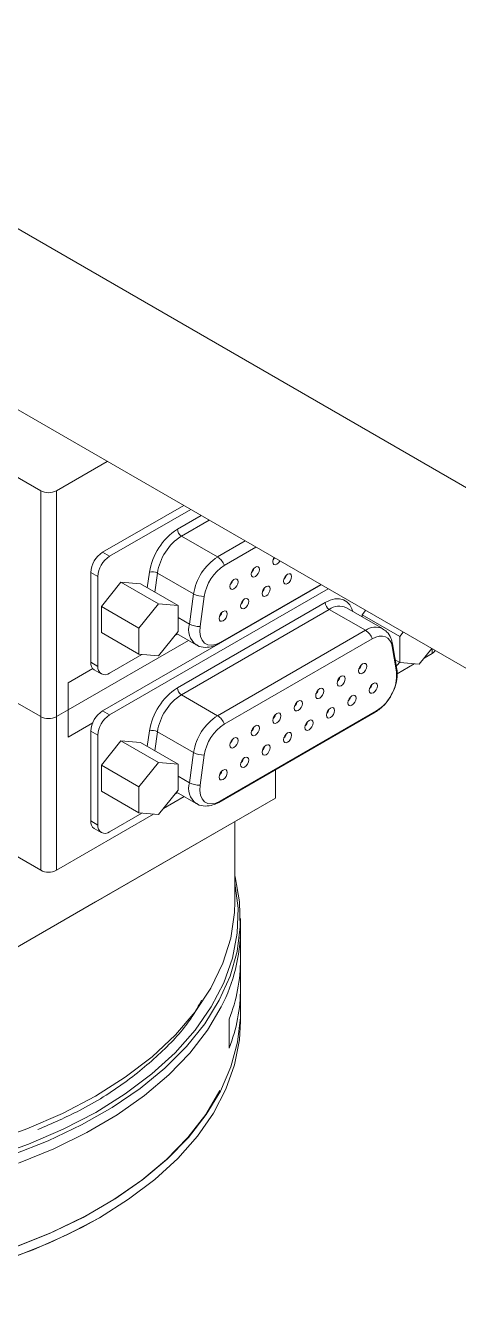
# Model space of a CAD drawing. Header units: millimetres. Extents: x 169 to 14583, y -399 to 10804.
# Drawn here: x 12555.7 to 12594.8, y 7105.9 to 7221 of the extents above; entities that cross this region are included whole.
import ezdxf

# ---------------------------------------------------------------- set-up
doc = ezdxf.new("R2010")
doc.units = ezdxf.units.MM
doc.header["$LTSCALE"] = 35

msp = doc.modelspace()

# ---------------------------------------------------------------- linework, layer by layer
at = {"color": 7, "linetype": 'Continuous', "lineweight": 18}
for p, q in [((12460.875, 7256.978), (12620.681, 7164.723)), ((12460.875, 7240.647), (12620.681, 7148.393)), ((12540.121, 7188.772), (12557.041, 7179.004)), ((12563.055, 7181.659), (12558.456, 7179.004)), ((12557.041, 7158.591), (12557.041, 7179.004)), ((12558.456, 7179.004), (12558.456, 7158.591)), ((12562.631, 7173.449), (12569.954, 7177.677)), ((12563.267, 7173.082), (12570.59, 7177.309)), ((12569.384, 7175.531), (12571.527, 7176.768)), ((12569.744, 7174.906), (12572.249, 7176.352)), ((12573.014, 7173.019), (12569.744, 7174.906)), ((12575.518, 7174.465), (12573.014, 7173.019)), ((12576.484, 7173.907), (12573.626, 7172.257)), ((12563.267, 7173.082), (12562.631, 7173.449)), ((12562.207, 7171.245), (12561.57, 7171.612)), ((12561.57, 7163.504), (12561.57, 7171.612)), ((12566.672, 7170.237), (12566.87, 7171.644)), ((12567.344, 7169.849), (12567.586, 7171.568)), ((12570.855, 7169.681), (12567.586, 7171.568)), ((12562.207, 7163.137), (12562.207, 7171.245)), ((12564.289, 7170.75), (12562.521, 7168.551)), ((12562.631, 7159.111), (12582.373, 7170.508)), ((12564.289, 7170.75), (12567.683, 7168.791)), ((12566.057, 7170.592), (12564.289, 7170.75)), ((12566.057, 7170.592), (12569.451, 7168.633)), ((12573.132, 7165.188), (12582.36, 7170.515)), ((12573.245, 7165.292), (12582.326, 7170.535)), ((12563.267, 7158.744), (12583.009, 7170.14)), ((12570.855, 7169.681), (12570.474, 7166.962)), ((12571.816, 7169.457), (12571.434, 7166.739)), ((12540.586, 7168.091), (12557.041, 7158.591)), ((12562.521, 7168.551), (12565.916, 7166.592)), ((12562.521, 7168.551), (12562.521, 7166.194)), ((12565.916, 7166.592), (12567.683, 7168.791)), ((12567.683, 7168.791), (12569.451, 7168.633)), ((12569.384, 7161.192), (12582.742, 7168.904)), ((12569.451, 7168.633), (12569.451, 7166.275)), ((12569.744, 7160.568), (12583.102, 7168.279)), ((12586.372, 7166.392), (12583.102, 7168.279)), ((12587.922, 7166.545), (12584.652, 7168.433)), ((12587.922, 7166.545), (12584.652, 7168.433)), ((12587.922, 7166.545), (12584.652, 7168.433)), ((12587.922, 7166.545), (12584.652, 7168.433)), ((12586.38, 7168.194), (12586.068, 7167.806)), ((12570.474, 7166.962), (12569.451, 7167.552)), ((12586.068, 7167.806), (12589.462, 7165.846)), ((12586.068, 7167.806), (12586.068, 7167.615)), ((12562.521, 7166.194), (12565.916, 7164.234)), ((12565.916, 7164.234), (12565.916, 7166.592)), ((12569.451, 7166.275), (12567.683, 7164.076)), ((12569.392, 7166.06), (12569.179, 7165.937)), ((12569.314, 7166.105), (12571.083, 7165.084)), ((12586.372, 7166.392), (12573.014, 7158.68)), ((12586.984, 7165.63), (12573.626, 7157.918)), ((12589.462, 7165.846), (12589.774, 7166.235)), ((12589.462, 7163.489), (12589.462, 7165.846)), ((12570.393, 7165.482), (12559.516, 7159.203)), ((12589.176, 7162.642), (12588.795, 7164.921)), ((12589.202, 7162.889), (12588.82, 7165.167)), ((12589.202, 7162.889), (12588.82, 7165.167)), ((12589.202, 7162.889), (12588.82, 7165.167)), ((12589.202, 7162.889), (12588.82, 7165.167)), ((12592.363, 7164.74), (12591.23, 7163.331)), ((12592.397, 7164.721), (12592.397, 7164.303)), ((12562.207, 7163.137), (12561.57, 7163.504)), ((12566.188, 7164.21), (12563.267, 7162.524)), ((12567.683, 7164.076), (12565.916, 7164.234)), ((12589.063, 7163.72), (12589.462, 7163.489)), ((12589.22, 7162.47), (12590.782, 7163.371)), ((12591.23, 7163.331), (12589.462, 7163.489)), ((12591.678, 7163.888), (12592.397, 7164.303)), ((12561.741, 7162.937), (12559.516, 7161.653)), ((12561.881, 7162.817), (12562.518, 7162.45)), ((12559.516, 7159.203), (12559.516, 7161.653)), ((12573.014, 7158.68), (12569.744, 7160.568)), ((12558.456, 7158.591), (12559.516, 7159.203)), ((12559.516, 7159.203), (12559.516, 7156.753)), ((12563.267, 7158.744), (12562.631, 7159.111)), ((12573.132, 7150.849), (12587.253, 7159.001)), ((12573.132, 7150.849), (12587.253, 7159.001)), ((12573.132, 7150.849), (12587.253, 7159.001)), ((12573.132, 7150.849), (12587.253, 7159.001)), ((12573.245, 7150.954), (12587.366, 7159.105)), ((12557.041, 7158.591), (12557.041, 7144.71)), ((12558.456, 7144.71), (12558.456, 7158.591)), ((12559.516, 7156.753), (12561.741, 7158.038)), ((12562.207, 7156.906), (12561.57, 7157.274)), ((12561.57, 7149.166), (12561.57, 7157.274)), ((12562.207, 7148.798), (12562.207, 7156.906)), ((12564.289, 7156.412), (12562.521, 7154.213)), ((12564.289, 7156.412), (12567.683, 7154.452)), ((12566.057, 7156.254), (12564.289, 7156.412)), ((12566.672, 7155.898), (12566.87, 7157.305)), ((12567.344, 7155.51), (12567.586, 7157.23)), ((12570.855, 7155.342), (12567.586, 7157.23)), ((12566.057, 7156.254), (12569.451, 7154.294)), ((12570.855, 7155.342), (12570.474, 7152.623)), ((12557.041, 7144.71), (12540.414, 7154.308)), ((12562.521, 7154.213), (12565.916, 7152.253)), ((12562.521, 7154.213), (12562.521, 7151.855)), ((12565.916, 7152.253), (12567.683, 7154.452)), ((12567.683, 7154.452), (12569.451, 7154.294)), ((12569.451, 7154.294), (12569.451, 7151.937)), ((12571.816, 7155.119), (12571.434, 7152.4)), ((12570.474, 7152.623), (12569.451, 7153.214)), ((12578.255, 7151.238), (12578.255, 7153.806)), ((12562.521, 7151.855), (12565.916, 7149.896)), ((12565.916, 7149.896), (12565.916, 7152.253)), ((12569.451, 7151.937), (12567.683, 7149.738)), ((12569.314, 7151.766), (12571.083, 7150.745)), ((12569.314, 7151.766), (12571.083, 7150.745)), ((12569.314, 7151.766), (12571.083, 7150.745)), ((12569.314, 7151.766), (12571.083, 7150.745)), ((12578.255, 7151.238), (12545.728, 7132.46)), ((12578.255, 7151.238), (12561.991, 7141.849)), ((12568.131, 7150.295), (12569.997, 7151.372)), ((12569.392, 7151.721), (12569.179, 7151.598)), ((12558.456, 7144.71), (12567.235, 7149.778)), ((12566.188, 7149.872), (12563.267, 7148.186)), ((12567.683, 7149.738), (12565.916, 7149.896)), ((12562.207, 7148.798), (12561.57, 7149.166)), ((12561.881, 7148.479), (12562.518, 7148.111)), ((12561.881, 7148.479), (12562.518, 7148.111)), ((12561.881, 7148.479), (12562.518, 7148.111)), ((12561.881, 7148.479), (12562.518, 7148.111)), ((12574.586, 7141.846), (12574.586, 7149.119)), ((12561.991, 7141.849), (12545.728, 7132.46)), ((12575.086, 7136.661), (12575.086, 7140.338)), ((12575.086, 7131.924), (12575.086, 7139.396)), ((12575.086, 7131.067), (12575.086, 7134.048)), ((12574.065, 7128.639), (12574.065, 7131.252)), ((12562.244, 7113.252), (12562.35, 7113.314))]:
    msp.add_line(p, q, dxfattribs=at)
at = {"color": 7, "linetype": 'Continuous', "lineweight": 18, "flags": 128}
for points in [[(12578.637, 7172.664), (12578.628, 7172.647), (12578.508, 7172.487), (12578.368, 7172.373), (12578.227, 7172.324), (12578.108, 7172.347), (12578.028, 7172.439), (12578, 7172.585)], [(12576.063, 7171.467), (12576.091, 7171.646), (12576.17, 7171.829), (12576.29, 7171.99), (12576.43, 7172.104), (12576.571, 7172.153), (12576.69, 7172.129), (12576.77, 7172.038), (12576.798, 7171.891), (12576.77, 7171.713), (12576.69, 7171.529), (12576.571, 7171.368), (12576.43, 7171.255), (12576.29, 7171.206), (12576.17, 7171.229), (12576.091, 7171.321), (12576.063, 7171.467)], [(12578.969, 7170.826), (12578.997, 7171.004), (12579.076, 7171.188), (12579.196, 7171.349), (12579.336, 7171.463), (12579.477, 7171.511), (12579.596, 7171.488), (12579.676, 7171.396), (12579.704, 7171.25), (12579.676, 7171.072), (12579.596, 7170.888), (12579.477, 7170.727), (12579.336, 7170.613), (12579.196, 7170.564), (12579.076, 7170.588), (12578.997, 7170.679), (12578.969, 7170.826)], [(12574.125, 7170.348), (12574.153, 7170.527), (12574.233, 7170.711), (12574.352, 7170.872), (12574.493, 7170.985), (12574.634, 7171.034), (12574.753, 7171.011), (12574.833, 7170.919), (12574.861, 7170.773), (12574.833, 7170.594), (12574.753, 7170.411), (12574.634, 7170.25), (12574.493, 7170.136), (12574.352, 7170.087), (12574.233, 7170.11), (12574.153, 7170.202), (12574.125, 7170.348)], [(12577.031, 7169.707), (12577.059, 7169.886), (12577.139, 7170.07), (12577.258, 7170.23), (12577.399, 7170.344), (12577.54, 7170.393), (12577.659, 7170.37), (12577.739, 7170.278), (12577.767, 7170.132), (12577.739, 7169.953), (12577.659, 7169.769), (12577.54, 7169.608), (12577.399, 7169.495), (12577.258, 7169.446), (12577.139, 7169.469), (12577.059, 7169.561), (12577.031, 7169.707)], [(12575.094, 7168.589), (12575.122, 7168.767), (12575.202, 7168.951), (12575.321, 7169.112), (12575.462, 7169.226), (12575.602, 7169.274), (12575.722, 7169.251), (12575.801, 7169.16), (12575.829, 7169.013), (12575.801, 7168.835), (12575.722, 7168.651), (12575.602, 7168.49), (12575.462, 7168.376), (12575.321, 7168.327), (12575.202, 7168.351), (12575.122, 7168.442), (12575.094, 7168.589)], [(12582.742, 7168.904), (12583.185, 7169.115), (12583.615, 7169.23), (12584.018, 7169.246), (12584.382, 7169.161), (12584.697, 7168.98), (12584.952, 7168.706), (12585.14, 7168.349), (12585.216, 7168.107)], [(12582.742, 7168.904), (12583.185, 7169.115), (12583.615, 7169.23), (12584.018, 7169.246), (12584.382, 7169.161), (12584.697, 7168.98), (12584.952, 7168.706), (12585.14, 7168.349), (12585.216, 7168.107)], [(12582.742, 7168.904), (12583.185, 7169.115), (12583.615, 7169.23), (12584.018, 7169.246), (12584.382, 7169.161), (12584.697, 7168.98), (12584.952, 7168.706), (12585.14, 7168.349), (12585.216, 7168.107)], [(12582.742, 7168.904), (12583.185, 7169.115), (12583.615, 7169.23), (12584.018, 7169.246), (12584.382, 7169.161), (12584.697, 7168.98), (12584.952, 7168.706), (12585.14, 7168.349), (12585.216, 7168.107)], [(12573.156, 7167.47), (12573.184, 7167.649), (12573.264, 7167.833), (12573.383, 7167.994), (12573.524, 7168.107), (12573.665, 7168.156), (12573.784, 7168.133), (12573.864, 7168.041), (12573.892, 7167.895), (12573.864, 7167.716), (12573.784, 7167.532), (12573.665, 7167.371), (12573.524, 7167.258), (12573.383, 7167.209), (12573.264, 7167.232), (12573.184, 7167.324), (12573.156, 7167.47)], [(12571.434, 7166.739), (12571.408, 7166.262), (12571.469, 7165.84), (12571.614, 7165.493), (12571.836, 7165.237), (12572.126, 7165.085), (12572.468, 7165.042), (12572.847, 7165.113), (12573.245, 7165.292)], [(12588.795, 7164.921), (12588.712, 7165.23), (12588.576, 7165.487), (12588.393, 7165.684), (12588.166, 7165.815), (12587.903, 7165.876), (12587.613, 7165.865), (12587.303, 7165.782), (12586.984, 7165.63)], [(12588.795, 7164.921), (12588.712, 7165.23), (12588.576, 7165.487), (12588.393, 7165.684), (12588.166, 7165.815), (12587.903, 7165.876), (12587.613, 7165.865), (12587.303, 7165.782), (12586.984, 7165.63)], [(12588.795, 7164.921), (12588.712, 7165.23), (12588.576, 7165.487), (12588.393, 7165.684), (12588.166, 7165.815), (12587.903, 7165.876), (12587.613, 7165.865), (12587.303, 7165.782), (12586.984, 7165.63)], [(12588.795, 7164.921), (12588.712, 7165.23), (12588.576, 7165.487), (12588.393, 7165.684), (12588.166, 7165.815), (12587.903, 7165.876), (12587.613, 7165.865), (12587.303, 7165.782), (12586.984, 7165.63)], [(12585.75, 7162.721), (12585.778, 7162.899), (12585.858, 7163.083), (12585.977, 7163.244), (12586.118, 7163.358), (12586.258, 7163.407), (12586.378, 7163.383), (12586.457, 7163.292), (12586.485, 7163.145), (12586.457, 7162.967), (12586.378, 7162.783), (12586.258, 7162.622), (12586.118, 7162.508), (12585.977, 7162.46), (12585.858, 7162.483), (12585.778, 7162.575), (12585.75, 7162.721)], [(12585.75, 7162.721), (12585.778, 7162.899), (12585.858, 7163.083), (12585.977, 7163.244), (12586.118, 7163.358), (12586.258, 7163.407), (12586.378, 7163.383), (12586.457, 7163.292), (12586.485, 7163.145), (12586.457, 7162.967), (12586.378, 7162.783), (12586.258, 7162.622), (12586.118, 7162.508), (12585.977, 7162.46), (12585.858, 7162.483), (12585.778, 7162.575), (12585.75, 7162.721)], [(12585.75, 7162.721), (12585.778, 7162.899), (12585.858, 7163.083), (12585.977, 7163.244), (12586.118, 7163.358), (12586.258, 7163.407), (12586.378, 7163.383), (12586.457, 7163.292), (12586.485, 7163.145), (12586.457, 7162.967), (12586.378, 7162.783), (12586.258, 7162.622), (12586.118, 7162.508), (12585.977, 7162.46), (12585.858, 7162.483), (12585.778, 7162.575), (12585.75, 7162.721)], [(12585.75, 7162.721), (12585.778, 7162.899), (12585.858, 7163.083), (12585.977, 7163.244), (12586.118, 7163.358), (12586.258, 7163.407), (12586.378, 7163.383), (12586.457, 7163.292), (12586.485, 7163.145), (12586.457, 7162.967), (12586.378, 7162.783), (12586.258, 7162.622), (12586.118, 7162.508), (12585.977, 7162.46), (12585.858, 7162.483), (12585.778, 7162.575), (12585.75, 7162.721)], [(12589.443, 7163.5), (12589.264, 7163.286), (12589.154, 7163.178)], [(12589.443, 7163.5), (12589.264, 7163.286), (12589.154, 7163.178)], [(12589.443, 7163.5), (12589.264, 7163.286), (12589.154, 7163.178)], [(12589.443, 7163.5), (12589.264, 7163.286), (12589.154, 7163.178)], [(12583.812, 7161.602), (12583.84, 7161.781), (12583.92, 7161.965), (12584.039, 7162.126), (12584.18, 7162.239), (12584.321, 7162.288), (12584.44, 7162.265), (12584.52, 7162.173), (12584.548, 7162.027), (12584.52, 7161.848), (12584.44, 7161.664), (12584.321, 7161.504), (12584.18, 7161.39), (12584.039, 7161.341), (12583.92, 7161.364), (12583.84, 7161.456), (12583.812, 7161.602)], [(12583.812, 7161.602), (12583.84, 7161.781), (12583.92, 7161.965), (12584.039, 7162.126), (12584.18, 7162.239), (12584.321, 7162.288), (12584.44, 7162.265), (12584.52, 7162.173), (12584.548, 7162.027), (12584.52, 7161.848), (12584.44, 7161.664), (12584.321, 7161.504), (12584.18, 7161.39), (12584.039, 7161.341), (12583.92, 7161.364), (12583.84, 7161.456), (12583.812, 7161.602)], [(12583.812, 7161.602), (12583.84, 7161.781), (12583.92, 7161.965), (12584.039, 7162.126), (12584.18, 7162.239), (12584.321, 7162.288), (12584.44, 7162.265), (12584.52, 7162.173), (12584.548, 7162.027), (12584.52, 7161.848), (12584.44, 7161.664), (12584.321, 7161.504), (12584.18, 7161.39), (12584.039, 7161.341), (12583.92, 7161.364), (12583.84, 7161.456), (12583.812, 7161.602)], [(12583.812, 7161.602), (12583.84, 7161.781), (12583.92, 7161.965), (12584.039, 7162.126), (12584.18, 7162.239), (12584.321, 7162.288), (12584.44, 7162.265), (12584.52, 7162.173), (12584.548, 7162.027), (12584.52, 7161.848), (12584.44, 7161.664), (12584.321, 7161.504), (12584.18, 7161.39), (12584.039, 7161.341), (12583.92, 7161.364), (12583.84, 7161.456), (12583.812, 7161.602)], [(12581.875, 7160.484), (12581.903, 7160.663), (12581.983, 7160.846), (12582.102, 7161.007), (12582.243, 7161.121), (12582.383, 7161.17), (12582.503, 7161.146), (12582.582, 7161.055), (12582.61, 7160.908), (12582.582, 7160.73), (12582.503, 7160.546), (12582.383, 7160.385), (12582.243, 7160.272), (12582.102, 7160.223), (12581.983, 7160.246), (12581.903, 7160.338), (12581.875, 7160.484)], [(12581.875, 7160.484), (12581.903, 7160.663), (12581.983, 7160.846), (12582.102, 7161.007), (12582.243, 7161.121), (12582.383, 7161.17), (12582.503, 7161.146), (12582.582, 7161.055), (12582.61, 7160.908), (12582.582, 7160.73), (12582.503, 7160.546), (12582.383, 7160.385), (12582.243, 7160.272), (12582.102, 7160.223), (12581.983, 7160.246), (12581.903, 7160.338), (12581.875, 7160.484)], [(12581.875, 7160.484), (12581.903, 7160.663), (12581.983, 7160.846), (12582.102, 7161.007), (12582.243, 7161.121), (12582.383, 7161.17), (12582.503, 7161.146), (12582.582, 7161.055), (12582.61, 7160.908), (12582.582, 7160.73), (12582.503, 7160.546), (12582.383, 7160.385), (12582.243, 7160.272), (12582.102, 7160.223), (12581.983, 7160.246), (12581.903, 7160.338), (12581.875, 7160.484)], [(12581.875, 7160.484), (12581.903, 7160.663), (12581.983, 7160.846), (12582.102, 7161.007), (12582.243, 7161.121), (12582.383, 7161.17), (12582.503, 7161.146), (12582.582, 7161.055), (12582.61, 7160.908), (12582.582, 7160.73), (12582.503, 7160.546), (12582.383, 7160.385), (12582.243, 7160.272), (12582.102, 7160.223), (12581.983, 7160.246), (12581.903, 7160.338), (12581.875, 7160.484)], [(12586.719, 7160.961), (12586.747, 7161.14), (12586.826, 7161.324), (12586.946, 7161.484), (12587.086, 7161.598), (12587.227, 7161.647), (12587.346, 7161.624), (12587.426, 7161.532), (12587.454, 7161.386), (12587.426, 7161.207), (12587.346, 7161.023), (12587.227, 7160.862), (12587.086, 7160.749), (12586.946, 7160.7), (12586.826, 7160.723), (12586.747, 7160.815), (12586.719, 7160.961)], [(12586.719, 7160.961), (12586.747, 7161.14), (12586.826, 7161.324), (12586.946, 7161.484), (12587.086, 7161.598), (12587.227, 7161.647), (12587.346, 7161.624), (12587.426, 7161.532), (12587.454, 7161.386), (12587.426, 7161.207), (12587.346, 7161.023), (12587.227, 7160.862), (12587.086, 7160.749), (12586.946, 7160.7), (12586.826, 7160.723), (12586.747, 7160.815), (12586.719, 7160.961)], [(12586.719, 7160.961), (12586.747, 7161.14), (12586.826, 7161.324), (12586.946, 7161.484), (12587.086, 7161.598), (12587.227, 7161.647), (12587.346, 7161.624), (12587.426, 7161.532), (12587.454, 7161.386), (12587.426, 7161.207), (12587.346, 7161.023), (12587.227, 7160.862), (12587.086, 7160.749), (12586.946, 7160.7), (12586.826, 7160.723), (12586.747, 7160.815), (12586.719, 7160.961)], [(12586.719, 7160.961), (12586.747, 7161.14), (12586.826, 7161.324), (12586.946, 7161.484), (12587.086, 7161.598), (12587.227, 7161.647), (12587.346, 7161.624), (12587.426, 7161.532), (12587.454, 7161.386), (12587.426, 7161.207), (12587.346, 7161.023), (12587.227, 7160.862), (12587.086, 7160.749), (12586.946, 7160.7), (12586.826, 7160.723), (12586.747, 7160.815), (12586.719, 7160.961)], [(12579.938, 7159.365), (12579.966, 7159.544), (12580.045, 7159.728), (12580.165, 7159.889), (12580.305, 7160.002), (12580.446, 7160.051), (12580.565, 7160.028), (12580.645, 7159.936), (12580.673, 7159.79), (12580.645, 7159.611), (12580.565, 7159.428), (12580.446, 7159.267), (12580.305, 7159.153), (12580.165, 7159.104), (12580.045, 7159.127), (12579.966, 7159.219), (12579.938, 7159.365)], [(12579.938, 7159.365), (12579.966, 7159.544), (12580.045, 7159.728), (12580.165, 7159.889), (12580.305, 7160.002), (12580.446, 7160.051), (12580.565, 7160.028), (12580.645, 7159.936), (12580.673, 7159.79), (12580.645, 7159.611), (12580.565, 7159.428), (12580.446, 7159.267), (12580.305, 7159.153), (12580.165, 7159.104), (12580.045, 7159.127), (12579.966, 7159.219), (12579.938, 7159.365)], [(12579.938, 7159.365), (12579.966, 7159.544), (12580.045, 7159.728), (12580.165, 7159.889), (12580.305, 7160.002), (12580.446, 7160.051), (12580.565, 7160.028), (12580.645, 7159.936), (12580.673, 7159.79), (12580.645, 7159.611), (12580.565, 7159.428), (12580.446, 7159.267), (12580.305, 7159.153), (12580.165, 7159.104), (12580.045, 7159.127), (12579.966, 7159.219), (12579.938, 7159.365)], [(12579.938, 7159.365), (12579.966, 7159.544), (12580.045, 7159.728), (12580.165, 7159.889), (12580.305, 7160.002), (12580.446, 7160.051), (12580.565, 7160.028), (12580.645, 7159.936), (12580.673, 7159.79), (12580.645, 7159.611), (12580.565, 7159.428), (12580.446, 7159.267), (12580.305, 7159.153), (12580.165, 7159.104), (12580.045, 7159.127), (12579.966, 7159.219), (12579.938, 7159.365)], [(12584.781, 7159.843), (12584.809, 7160.021), (12584.889, 7160.205), (12585.008, 7160.366), (12585.149, 7160.479), (12585.29, 7160.528), (12585.409, 7160.505), (12585.489, 7160.413), (12585.517, 7160.267), (12585.489, 7160.089), (12585.409, 7159.905), (12585.29, 7159.744), (12585.149, 7159.63), (12585.008, 7159.581), (12584.889, 7159.605), (12584.809, 7159.696), (12584.781, 7159.843)], [(12584.781, 7159.843), (12584.809, 7160.021), (12584.889, 7160.205), (12585.008, 7160.366), (12585.149, 7160.479), (12585.29, 7160.528), (12585.409, 7160.505), (12585.489, 7160.413), (12585.517, 7160.267), (12585.489, 7160.089), (12585.409, 7159.905), (12585.29, 7159.744), (12585.149, 7159.63), (12585.008, 7159.581), (12584.889, 7159.605), (12584.809, 7159.696), (12584.781, 7159.843)], [(12584.781, 7159.843), (12584.809, 7160.021), (12584.889, 7160.205), (12585.008, 7160.366), (12585.149, 7160.479), (12585.29, 7160.528), (12585.409, 7160.505), (12585.489, 7160.413), (12585.517, 7160.267), (12585.489, 7160.089), (12585.409, 7159.905), (12585.29, 7159.744), (12585.149, 7159.63), (12585.008, 7159.581), (12584.889, 7159.605), (12584.809, 7159.696), (12584.781, 7159.843)], [(12584.781, 7159.843), (12584.809, 7160.021), (12584.889, 7160.205), (12585.008, 7160.366), (12585.149, 7160.479), (12585.29, 7160.528), (12585.409, 7160.505), (12585.489, 7160.413), (12585.517, 7160.267), (12585.489, 7160.089), (12585.409, 7159.905), (12585.29, 7159.744), (12585.149, 7159.63), (12585.008, 7159.581), (12584.889, 7159.605), (12584.809, 7159.696), (12584.781, 7159.843)], [(12578, 7158.247), (12578.028, 7158.426), (12578.108, 7158.609), (12578.227, 7158.77), (12578.368, 7158.884), (12578.508, 7158.933), (12578.628, 7158.91), (12578.707, 7158.818), (12578.735, 7158.671), (12578.707, 7158.493), (12578.628, 7158.309), (12578.508, 7158.148), (12578.368, 7158.035), (12578.227, 7157.986), (12578.108, 7158.009), (12578.028, 7158.101), (12578, 7158.247)], [(12578, 7158.247), (12578.028, 7158.426), (12578.108, 7158.609), (12578.227, 7158.77), (12578.368, 7158.884), (12578.508, 7158.933), (12578.628, 7158.91), (12578.707, 7158.818), (12578.735, 7158.671), (12578.707, 7158.493), (12578.628, 7158.309), (12578.508, 7158.148), (12578.368, 7158.035), (12578.227, 7157.986), (12578.108, 7158.009), (12578.028, 7158.101), (12578, 7158.247)], [(12578, 7158.247), (12578.028, 7158.426), (12578.108, 7158.609), (12578.227, 7158.77), (12578.368, 7158.884), (12578.508, 7158.933), (12578.628, 7158.91), (12578.707, 7158.818), (12578.735, 7158.671), (12578.707, 7158.493), (12578.628, 7158.309), (12578.508, 7158.148), (12578.368, 7158.035), (12578.227, 7157.986), (12578.108, 7158.009), (12578.028, 7158.101), (12578, 7158.247)], [(12578, 7158.247), (12578.028, 7158.426), (12578.108, 7158.609), (12578.227, 7158.77), (12578.368, 7158.884), (12578.508, 7158.933), (12578.628, 7158.91), (12578.707, 7158.818), (12578.735, 7158.671), (12578.707, 7158.493), (12578.628, 7158.309), (12578.508, 7158.148), (12578.368, 7158.035), (12578.227, 7157.986), (12578.108, 7158.009), (12578.028, 7158.101), (12578, 7158.247)], [(12582.844, 7158.724), (12582.872, 7158.903), (12582.951, 7159.087), (12583.071, 7159.247), (12583.211, 7159.361), (12583.352, 7159.41), (12583.471, 7159.387), (12583.551, 7159.295), (12583.579, 7159.149), (12583.551, 7158.97), (12583.471, 7158.786), (12583.352, 7158.625), (12583.211, 7158.512), (12583.071, 7158.463), (12582.951, 7158.486), (12582.872, 7158.578), (12582.844, 7158.724)], [(12582.844, 7158.724), (12582.872, 7158.903), (12582.951, 7159.087), (12583.071, 7159.247), (12583.211, 7159.361), (12583.352, 7159.41), (12583.471, 7159.387), (12583.551, 7159.295), (12583.579, 7159.149), (12583.551, 7158.97), (12583.471, 7158.786), (12583.352, 7158.625), (12583.211, 7158.512), (12583.071, 7158.463), (12582.951, 7158.486), (12582.872, 7158.578), (12582.844, 7158.724)], [(12582.844, 7158.724), (12582.872, 7158.903), (12582.951, 7159.087), (12583.071, 7159.247), (12583.211, 7159.361), (12583.352, 7159.41), (12583.471, 7159.387), (12583.551, 7159.295), (12583.579, 7159.149), (12583.551, 7158.97), (12583.471, 7158.786), (12583.352, 7158.625), (12583.211, 7158.512), (12583.071, 7158.463), (12582.951, 7158.486), (12582.872, 7158.578), (12582.844, 7158.724)], [(12582.844, 7158.724), (12582.872, 7158.903), (12582.951, 7159.087), (12583.071, 7159.247), (12583.211, 7159.361), (12583.352, 7159.41), (12583.471, 7159.387), (12583.551, 7159.295), (12583.579, 7159.149), (12583.551, 7158.97), (12583.471, 7158.786), (12583.352, 7158.625), (12583.211, 7158.512), (12583.071, 7158.463), (12582.951, 7158.486), (12582.872, 7158.578), (12582.844, 7158.724)], [(12587.366, 7159.105), (12587.314, 7159.046), (12587.253, 7159.001)], [(12587.366, 7159.105), (12587.314, 7159.046), (12587.253, 7159.001)], [(12587.366, 7159.105), (12587.314, 7159.046), (12587.253, 7159.001)], [(12587.366, 7159.105), (12587.314, 7159.046), (12587.253, 7159.001)], [(12576.063, 7157.128), (12576.091, 7157.307), (12576.17, 7157.491), (12576.29, 7157.652), (12576.43, 7157.765), (12576.571, 7157.814), (12576.69, 7157.791), (12576.77, 7157.699), (12576.798, 7157.553), (12576.77, 7157.374), (12576.69, 7157.191), (12576.571, 7157.03), (12576.43, 7156.916), (12576.29, 7156.867), (12576.17, 7156.89), (12576.091, 7156.982), (12576.063, 7157.128)], [(12576.063, 7157.128), (12576.091, 7157.307), (12576.17, 7157.491), (12576.29, 7157.652), (12576.43, 7157.765), (12576.571, 7157.814), (12576.69, 7157.791), (12576.77, 7157.699), (12576.798, 7157.553), (12576.77, 7157.374), (12576.69, 7157.191), (12576.571, 7157.03), (12576.43, 7156.916), (12576.29, 7156.867), (12576.17, 7156.89), (12576.091, 7156.982), (12576.063, 7157.128)], [(12576.063, 7157.128), (12576.091, 7157.307), (12576.17, 7157.491), (12576.29, 7157.652), (12576.43, 7157.765), (12576.571, 7157.814), (12576.69, 7157.791), (12576.77, 7157.699), (12576.798, 7157.553), (12576.77, 7157.374), (12576.69, 7157.191), (12576.571, 7157.03), (12576.43, 7156.916), (12576.29, 7156.867), (12576.17, 7156.89), (12576.091, 7156.982), (12576.063, 7157.128)], [(12576.063, 7157.128), (12576.091, 7157.307), (12576.17, 7157.491), (12576.29, 7157.652), (12576.43, 7157.765), (12576.571, 7157.814), (12576.69, 7157.791), (12576.77, 7157.699), (12576.798, 7157.553), (12576.77, 7157.374), (12576.69, 7157.191), (12576.571, 7157.03), (12576.43, 7156.916), (12576.29, 7156.867), (12576.17, 7156.89), (12576.091, 7156.982), (12576.063, 7157.128)], [(12580.906, 7157.606), (12580.934, 7157.784), (12581.014, 7157.968), (12581.133, 7158.129), (12581.274, 7158.243), (12581.415, 7158.291), (12581.534, 7158.268), (12581.614, 7158.177), (12581.642, 7158.03), (12581.614, 7157.852), (12581.534, 7157.668), (12581.415, 7157.507), (12581.274, 7157.393), (12581.133, 7157.344), (12581.014, 7157.368), (12580.934, 7157.459), (12580.906, 7157.606)], [(12580.906, 7157.606), (12580.934, 7157.784), (12581.014, 7157.968), (12581.133, 7158.129), (12581.274, 7158.243), (12581.415, 7158.291), (12581.534, 7158.268), (12581.614, 7158.177), (12581.642, 7158.03), (12581.614, 7157.852), (12581.534, 7157.668), (12581.415, 7157.507), (12581.274, 7157.393), (12581.133, 7157.344), (12581.014, 7157.368), (12580.934, 7157.459), (12580.906, 7157.606)], [(12580.906, 7157.606), (12580.934, 7157.784), (12581.014, 7157.968), (12581.133, 7158.129), (12581.274, 7158.243), (12581.415, 7158.291), (12581.534, 7158.268), (12581.614, 7158.177), (12581.642, 7158.03), (12581.614, 7157.852), (12581.534, 7157.668), (12581.415, 7157.507), (12581.274, 7157.393), (12581.133, 7157.344), (12581.014, 7157.368), (12580.934, 7157.459), (12580.906, 7157.606)], [(12580.906, 7157.606), (12580.934, 7157.784), (12581.014, 7157.968), (12581.133, 7158.129), (12581.274, 7158.243), (12581.415, 7158.291), (12581.534, 7158.268), (12581.614, 7158.177), (12581.642, 7158.03), (12581.614, 7157.852), (12581.534, 7157.668), (12581.415, 7157.507), (12581.274, 7157.393), (12581.133, 7157.344), (12581.014, 7157.368), (12580.934, 7157.459), (12580.906, 7157.606)], [(12574.125, 7156.01), (12574.153, 7156.189), (12574.233, 7156.372), (12574.352, 7156.533), (12574.493, 7156.647), (12574.634, 7156.696), (12574.753, 7156.673), (12574.833, 7156.581), (12574.861, 7156.434), (12574.833, 7156.256), (12574.753, 7156.072), (12574.634, 7155.911), (12574.493, 7155.798), (12574.352, 7155.749), (12574.233, 7155.772), (12574.153, 7155.864), (12574.125, 7156.01)], [(12574.125, 7156.01), (12574.153, 7156.189), (12574.233, 7156.372), (12574.352, 7156.533), (12574.493, 7156.647), (12574.634, 7156.696), (12574.753, 7156.673), (12574.833, 7156.581), (12574.861, 7156.434), (12574.833, 7156.256), (12574.753, 7156.072), (12574.634, 7155.911), (12574.493, 7155.798), (12574.352, 7155.749), (12574.233, 7155.772), (12574.153, 7155.864), (12574.125, 7156.01)], [(12574.125, 7156.01), (12574.153, 7156.189), (12574.233, 7156.372), (12574.352, 7156.533), (12574.493, 7156.647), (12574.634, 7156.696), (12574.753, 7156.673), (12574.833, 7156.581), (12574.861, 7156.434), (12574.833, 7156.256), (12574.753, 7156.072), (12574.634, 7155.911), (12574.493, 7155.798), (12574.352, 7155.749), (12574.233, 7155.772), (12574.153, 7155.864), (12574.125, 7156.01)], [(12574.125, 7156.01), (12574.153, 7156.189), (12574.233, 7156.372), (12574.352, 7156.533), (12574.493, 7156.647), (12574.634, 7156.696), (12574.753, 7156.673), (12574.833, 7156.581), (12574.861, 7156.434), (12574.833, 7156.256), (12574.753, 7156.072), (12574.634, 7155.911), (12574.493, 7155.798), (12574.352, 7155.749), (12574.233, 7155.772), (12574.153, 7155.864), (12574.125, 7156.01)], [(12578.969, 7156.487), (12578.997, 7156.666), (12579.076, 7156.85), (12579.196, 7157.01), (12579.336, 7157.124), (12579.477, 7157.173), (12579.596, 7157.15), (12579.676, 7157.058), (12579.704, 7156.912), (12579.676, 7156.733), (12579.596, 7156.549), (12579.477, 7156.388), (12579.336, 7156.275), (12579.196, 7156.226), (12579.076, 7156.249), (12578.997, 7156.341), (12578.969, 7156.487)], [(12578.969, 7156.487), (12578.997, 7156.666), (12579.076, 7156.85), (12579.196, 7157.01), (12579.336, 7157.124), (12579.477, 7157.173), (12579.596, 7157.15), (12579.676, 7157.058), (12579.704, 7156.912), (12579.676, 7156.733), (12579.596, 7156.549), (12579.477, 7156.388), (12579.336, 7156.275), (12579.196, 7156.226), (12579.076, 7156.249), (12578.997, 7156.341), (12578.969, 7156.487)], [(12578.969, 7156.487), (12578.997, 7156.666), (12579.076, 7156.85), (12579.196, 7157.01), (12579.336, 7157.124), (12579.477, 7157.173), (12579.596, 7157.15), (12579.676, 7157.058), (12579.704, 7156.912), (12579.676, 7156.733), (12579.596, 7156.549), (12579.477, 7156.388), (12579.336, 7156.275), (12579.196, 7156.226), (12579.076, 7156.249), (12578.997, 7156.341), (12578.969, 7156.487)], [(12578.969, 7156.487), (12578.997, 7156.666), (12579.076, 7156.85), (12579.196, 7157.01), (12579.336, 7157.124), (12579.477, 7157.173), (12579.596, 7157.15), (12579.676, 7157.058), (12579.704, 7156.912), (12579.676, 7156.733), (12579.596, 7156.549), (12579.477, 7156.388), (12579.336, 7156.275), (12579.196, 7156.226), (12579.076, 7156.249), (12578.997, 7156.341), (12578.969, 7156.487)], [(12577.031, 7155.369), (12577.059, 7155.547), (12577.139, 7155.731), (12577.258, 7155.892), (12577.399, 7156.006), (12577.54, 7156.054), (12577.659, 7156.031), (12577.739, 7155.94), (12577.767, 7155.793), (12577.739, 7155.615), (12577.659, 7155.431), (12577.54, 7155.27), (12577.399, 7155.156), (12577.258, 7155.107), (12577.139, 7155.131), (12577.059, 7155.222), (12577.031, 7155.369)], [(12577.031, 7155.369), (12577.059, 7155.547), (12577.139, 7155.731), (12577.258, 7155.892), (12577.399, 7156.006), (12577.54, 7156.054), (12577.659, 7156.031), (12577.739, 7155.94), (12577.767, 7155.793), (12577.739, 7155.615), (12577.659, 7155.431), (12577.54, 7155.27), (12577.399, 7155.156), (12577.258, 7155.107), (12577.139, 7155.131), (12577.059, 7155.222), (12577.031, 7155.369)], [(12577.031, 7155.369), (12577.059, 7155.547), (12577.139, 7155.731), (12577.258, 7155.892), (12577.399, 7156.006), (12577.54, 7156.054), (12577.659, 7156.031), (12577.739, 7155.94), (12577.767, 7155.793), (12577.739, 7155.615), (12577.659, 7155.431), (12577.54, 7155.27), (12577.399, 7155.156), (12577.258, 7155.107), (12577.139, 7155.131), (12577.059, 7155.222), (12577.031, 7155.369)], [(12577.031, 7155.369), (12577.059, 7155.547), (12577.139, 7155.731), (12577.258, 7155.892), (12577.399, 7156.006), (12577.54, 7156.054), (12577.659, 7156.031), (12577.739, 7155.94), (12577.767, 7155.793), (12577.739, 7155.615), (12577.659, 7155.431), (12577.54, 7155.27), (12577.399, 7155.156), (12577.258, 7155.107), (12577.139, 7155.131), (12577.059, 7155.222), (12577.031, 7155.369)], [(12575.094, 7154.25), (12575.122, 7154.429), (12575.202, 7154.613), (12575.321, 7154.774), (12575.462, 7154.887), (12575.602, 7154.936), (12575.722, 7154.913), (12575.801, 7154.821), (12575.829, 7154.675), (12575.801, 7154.496), (12575.722, 7154.312), (12575.602, 7154.151), (12575.462, 7154.038), (12575.321, 7153.989), (12575.202, 7154.012), (12575.122, 7154.104), (12575.094, 7154.25)], [(12575.094, 7154.25), (12575.122, 7154.429), (12575.202, 7154.613), (12575.321, 7154.774), (12575.462, 7154.887), (12575.602, 7154.936), (12575.722, 7154.913), (12575.801, 7154.821), (12575.829, 7154.675), (12575.801, 7154.496), (12575.722, 7154.312), (12575.602, 7154.151), (12575.462, 7154.038), (12575.321, 7153.989), (12575.202, 7154.012), (12575.122, 7154.104), (12575.094, 7154.25)], [(12575.094, 7154.25), (12575.122, 7154.429), (12575.202, 7154.613), (12575.321, 7154.774), (12575.462, 7154.887), (12575.602, 7154.936), (12575.722, 7154.913), (12575.801, 7154.821), (12575.829, 7154.675), (12575.801, 7154.496), (12575.722, 7154.312), (12575.602, 7154.151), (12575.462, 7154.038), (12575.321, 7153.989), (12575.202, 7154.012), (12575.122, 7154.104), (12575.094, 7154.25)], [(12575.094, 7154.25), (12575.122, 7154.429), (12575.202, 7154.613), (12575.321, 7154.774), (12575.462, 7154.887), (12575.602, 7154.936), (12575.722, 7154.913), (12575.801, 7154.821), (12575.829, 7154.675), (12575.801, 7154.496), (12575.722, 7154.312), (12575.602, 7154.151), (12575.462, 7154.038), (12575.321, 7153.989), (12575.202, 7154.012), (12575.122, 7154.104), (12575.094, 7154.25)], [(12573.156, 7153.132), (12573.184, 7153.31), (12573.264, 7153.494), (12573.383, 7153.655), (12573.524, 7153.769), (12573.665, 7153.818), (12573.784, 7153.794), (12573.864, 7153.703), (12573.892, 7153.556), (12573.864, 7153.378), (12573.784, 7153.194), (12573.665, 7153.033), (12573.524, 7152.919), (12573.383, 7152.87), (12573.264, 7152.894), (12573.184, 7152.985), (12573.156, 7153.132)], [(12573.156, 7153.132), (12573.184, 7153.31), (12573.264, 7153.494), (12573.383, 7153.655), (12573.524, 7153.769), (12573.665, 7153.818), (12573.784, 7153.794), (12573.864, 7153.703), (12573.892, 7153.556), (12573.864, 7153.378), (12573.784, 7153.194), (12573.665, 7153.033), (12573.524, 7152.919), (12573.383, 7152.87), (12573.264, 7152.894), (12573.184, 7152.985), (12573.156, 7153.132)], [(12573.156, 7153.132), (12573.184, 7153.31), (12573.264, 7153.494), (12573.383, 7153.655), (12573.524, 7153.769), (12573.665, 7153.818), (12573.784, 7153.794), (12573.864, 7153.703), (12573.892, 7153.556), (12573.864, 7153.378), (12573.784, 7153.194), (12573.665, 7153.033), (12573.524, 7152.919), (12573.383, 7152.87), (12573.264, 7152.894), (12573.184, 7152.985), (12573.156, 7153.132)], [(12573.156, 7153.132), (12573.184, 7153.31), (12573.264, 7153.494), (12573.383, 7153.655), (12573.524, 7153.769), (12573.665, 7153.818), (12573.784, 7153.794), (12573.864, 7153.703), (12573.892, 7153.556), (12573.864, 7153.378), (12573.784, 7153.194), (12573.665, 7153.033), (12573.524, 7152.919), (12573.383, 7152.87), (12573.264, 7152.894), (12573.184, 7152.985), (12573.156, 7153.132)], [(12571.434, 7152.4), (12571.408, 7151.924), (12571.469, 7151.502), (12571.614, 7151.155), (12571.836, 7150.899), (12572.126, 7150.746), (12572.468, 7150.704), (12572.847, 7150.774), (12573.245, 7150.954)], [(12571.434, 7152.4), (12571.408, 7151.924), (12571.469, 7151.502), (12571.614, 7151.155), (12571.836, 7150.899), (12572.126, 7150.746), (12572.468, 7150.704), (12572.847, 7150.774), (12573.245, 7150.954)], [(12571.434, 7152.4), (12571.408, 7151.924), (12571.469, 7151.502), (12571.614, 7151.155), (12571.836, 7150.899), (12572.126, 7150.746), (12572.468, 7150.704), (12572.847, 7150.774), (12573.245, 7150.954)], [(12571.434, 7152.4), (12571.408, 7151.924), (12571.469, 7151.502), (12571.614, 7151.155), (12571.836, 7150.899), (12572.126, 7150.746), (12572.468, 7150.704), (12572.847, 7150.774), (12573.245, 7150.954)], [(12554.489, 7118.989), (12557.712, 7120.26), (12560.724, 7121.693), (12563.502, 7123.276), (12566.023, 7124.996), (12568.267, 7126.84), (12570.215, 7128.792), (12571.852, 7130.838), (12573.165, 7132.96), (12574.144, 7135.141), (12574.779, 7137.364), (12575.067, 7139.611), (12575.005, 7141.864), (12574.593, 7144.105), (12574.586, 7144.135)], [(12574.586, 7143.558), (12574.586, 7143.558), (12574.87, 7141.291), (12574.797, 7139.019), (12574.366, 7136.76), (12573.582, 7134.533), (12572.45, 7132.356), (12570.981, 7130.248), (12569.186, 7128.225), (12567.081, 7126.305), (12564.682, 7124.503), (12562.009, 7122.834), (12559.085, 7121.313), (12555.934, 7119.951), (12552.581, 7118.76)], [(12574.586, 7141.846), (12574.554, 7140.893), (12574.213, 7138.583), (12573.499, 7136.302), (12572.421, 7134.069), (12570.986, 7131.904), (12569.208, 7129.826), (12567.102, 7127.852), (12564.686, 7126.001), (12561.981, 7124.287), (12559.011, 7122.727), (12555.803, 7121.334), (12552.383, 7120.119), (12548.781, 7119.094), (12545.03, 7118.267), (12541.161, 7117.646), (12537.209, 7117.236), (12533.208, 7117.04), (12529.193, 7117.061), (12525.198, 7117.298), (12521.26, 7117.749)], [(12555.044, 7118.249), (12558.233, 7119.548), (12561.208, 7121.007), (12563.944, 7122.614), (12566.42, 7124.356), (12568.615, 7126.219), (12570.512, 7128.188), (12572.096, 7130.247), (12573.353, 7132.381)], [(12553.056, 7109.227), (12556.361, 7110.426), (12559.466, 7111.792), (12562.347, 7113.312), (12564.98, 7114.975), (12567.344, 7116.768), (12569.421, 7118.676), (12571.193, 7120.684), (12572.646, 7122.775), (12573.768, 7124.933), (12574.551, 7127.141), (12574.987, 7129.38), (12575.086, 7131.067)], [(12554.812, 7110.691), (12558.015, 7111.978), (12561.006, 7113.426), (12563.76, 7115.023), (12566.254, 7116.756), (12568.47, 7118.611), (12570.389, 7120.573), (12571.995, 7122.627), (12573.276, 7124.756), (12574.221, 7126.942), (12574.823, 7129.168), (12575.077, 7131.417), (12575.086, 7131.924)], [(12554.591, 7110.579), (12557.839, 7111.875), (12560.869, 7113.335), (12563.657, 7114.949), (12566.179, 7116.703), (12568.414, 7118.581), (12570.344, 7120.569), (12571.953, 7122.65), (12573.227, 7124.807)], [(12500.928, 7113.252), (12503.098, 7112.082), (12506.187, 7110.665), (12509.487, 7109.415), (12512.97, 7108.344), (12516.607, 7107.461), (12520.369, 7106.772), (12524.223, 7106.283), (12528.138, 7105.999), (12532.082, 7105.921), (12536.022, 7106.051), (12539.925, 7106.387), (12543.759, 7106.927), (12547.492, 7107.665), (12551.093, 7108.597), (12554.532, 7109.713), (12557.782, 7111.006), (12560.814, 7112.463), (12562.244, 7113.252)]]:
    msp.add_lwpolyline(points, dxfattribs=at)
at = {"color": 7, "linetype": 'Continuous', "lineweight": 18}
for centre, radius, start, end in [((12557.749, 7180.369), 1.537, 242.60967, 297.39033), ((12572.451, 7170.791), 5.646, 122.90677, 171.3096), ((12572.378, 7170.836), 4.848, 122.90677, 171.3096), ((12570.167, 7175.567), 0.784, 182.60548, 237.39452), ((12563.873, 7171.507), 2.305, 122.60548, 177.39452), ((12564.51, 7171.14), 2.305, 122.60548, 177.39452), ((12575.648, 7168.948), 4.848, 122.90677, 171.30961), ((12572.186, 7171.726), 1.535, 20.22711, 57.36203), ((12578.786, 7172.549), 0.787, 148.19789, 177.37135), ((12577.71, 7173.177), 0.52, 307.78122, 332.09665), ((12567.137, 7170.744), 0.939, 61.43735, 106.52376), ((12575.835, 7168.843), 4.066, 122.90677, 171.3096), ((12575.773, 7172.059), 0.52, 309.97937, 350.90803), ((12578.679, 7171.418), 0.52, 307.78138, 352.22399), ((12573.835, 7170.94), 0.52, 307.78594, 352.21946), ((12576.741, 7170.299), 0.52, 307.78314, 352.22224), ((12571.757, 7171.38), 1.923, 242.05091, 271.76254), ((12574.804, 7169.181), 0.52, 309.97937, 350.90803), ((12572.866, 7168.062), 0.52, 307.78282, 352.22256), ((12583.524, 7168.939), 0.784, 182.60548, 237.39452), ((12584.005, 7167.06), 1.518, 64.78089, 126.52957), ((12572.128, 7166.459), 1.729, 163.08244, 232.19873), ((12571.375, 7168.661), 1.923, 242.05091, 271.76254), ((12587.279, 7165.128), 1.555, 65.40577, 125.67998), ((12585.544, 7165.099), 1.535, 20.22711, 57.36203), ((12572.957, 7165.489), 0.349, 300.09376, 325.53865), ((12588.348, 7165.092), 0.478, 339.01654, 9.12969), ((12592.123, 7164.835), 0.598, 297.23903, 333.62434), ((12562.305, 7163.423), 0.739, 173.70115, 234.98667), ((12562.853, 7163.032), 0.655, 170.78596, 309.20329), ((12583.523, 7162.194), 0.52, 309.97937, 350.90803), ((12585.46, 7163.313), 0.52, 307.77885, 352.22652), ((12585.46, 7163.313), 0.52, 307.77751, 352.22785), ((12585.46, 7163.313), 0.52, 307.7823, 352.22308), ((12585.46, 7163.313), 0.52, 309.97937, 350.90803), ((12585.327, 7162.381), 3.858, 301.89808, 3.88549), ((12588.73, 7162.814), 0.478, 339.01718, 9.08589), ((12572.451, 7156.452), 5.646, 122.90677, 171.3096), ((12570.167, 7161.228), 0.784, 182.60548, 237.39452), ((12581.585, 7161.076), 0.52, 307.78015, 352.22522), ((12581.585, 7161.076), 0.52, 307.78547, 352.21992), ((12586.429, 7161.553), 0.52, 307.78173, 352.22365), ((12586.429, 7161.553), 0.52, 309.97937, 350.90803), ((12572.378, 7156.497), 4.848, 122.90677, 171.3096), ((12579.648, 7159.957), 0.52, 307.78133, 352.22405), ((12579.648, 7159.957), 0.52, 307.77873, 352.22663), ((12579.648, 7159.957), 0.52, 309.97937, 350.90803), ((12584.491, 7160.435), 0.52, 307.78232, 352.22306), ((12584.491, 7160.435), 0.52, 307.78351, 352.22187), ((12584.491, 7160.435), 0.52, 309.97937, 350.90803), ((12563.873, 7157.169), 2.305, 122.60548, 177.39452), ((12564.51, 7156.802), 2.305, 122.60548, 177.39452), ((12575.648, 7154.61), 4.848, 122.90677, 171.30961), ((12572.186, 7157.388), 1.535, 20.22711, 57.36203), ((12577.71, 7158.839), 0.52, 307.7787, 352.22667), ((12577.71, 7158.839), 0.52, 307.78334, 352.22204), ((12577.71, 7158.839), 0.52, 309.97937, 350.90803), ((12582.554, 7159.316), 0.52, 307.78112, 352.22425), ((12582.554, 7159.316), 0.52, 307.78414, 352.22125), ((12582.554, 7159.316), 0.52, 309.97937, 350.90803), ((12557.749, 7159.955), 1.537, 242.60967, 297.39033), ((12575.835, 7154.505), 4.066, 122.90677, 171.30961), ((12575.773, 7157.72), 0.52, 307.77886, 352.2265), ((12575.773, 7157.72), 0.52, 309.97937, 350.90803), ((12580.616, 7158.198), 0.52, 307.78071, 352.22466), ((12580.616, 7158.198), 0.52, 307.77827, 352.2271), ((12580.616, 7158.198), 0.52, 307.78458, 352.22081), ((12580.616, 7158.198), 0.52, 309.97937, 350.90803), ((12567.137, 7156.405), 0.939, 61.43735, 106.52376), ((12573.835, 7156.602), 0.52, 307.7809, 352.22447), ((12573.835, 7156.602), 0.52, 307.78256, 352.22282), ((12578.679, 7157.079), 0.52, 307.78276, 352.22262), ((12578.679, 7157.079), 0.52, 309.97937, 350.90803), ((12571.757, 7157.041), 1.923, 242.05091, 271.76254), ((12576.741, 7155.961), 0.52, 307.78027, 352.22511), ((12576.741, 7155.961), 0.52, 309.97937, 350.90803), ((12574.804, 7154.842), 0.52, 307.77771, 352.22765), ((12574.804, 7154.842), 0.52, 307.78532, 352.22007), ((12574.804, 7154.842), 0.52, 309.97937, 350.90803), ((12572.866, 7153.724), 0.52, 307.78387, 352.22152), ((12572.866, 7153.724), 0.52, 307.78087, 352.2245), ((12572.866, 7153.724), 0.52, 307.78237, 352.22301), ((12572.128, 7152.12), 1.729, 163.08244, 232.19873), ((12571.375, 7154.322), 1.923, 242.05091, 271.76254), ((12572.957, 7151.151), 0.349, 300.09376, 325.53865), ((12562.305, 7149.084), 0.739, 173.70115, 234.98667), ((12562.853, 7148.693), 0.655, 170.78596, 309.20329), ((12557.749, 7146.074), 1.537, 242.60967, 297.39033), ((12559.688, 7139.476), 15.398, 332.55981, 359.7031), ((12560.002, 7136.707), 15.084, 338.79853, 359.82328), ((12560.002, 7134.094), 15.084, 338.79853, 359.82328)]:
    msp.add_arc(centre, radius, start, end, dxfattribs=at)
for points, knots in [([(12588.82, 7165.167), (12588.779, 7165.339), (12588.683, 7165.743), (12588.379, 7166.244), (12588.042, 7166.438), (12587.912, 7166.513)], [0, 0, 0, 0, 0.31164052, 0.73457768, 1, 1, 1, 1]), ([(12588.82, 7165.167), (12588.779, 7165.339), (12588.683, 7165.743), (12588.379, 7166.244), (12588.042, 7166.438), (12587.912, 7166.513)], [0, 0, 0, 0, 0.3116405, 0.7345777, 1, 1, 1, 1]), ([(12588.82, 7165.167), (12588.779, 7165.339), (12588.683, 7165.743), (12588.379, 7166.244), (12588.042, 7166.438), (12587.912, 7166.513)], [0, 0, 0, 0, 0.3116405, 0.7345777, 1, 1, 1, 1]), ([(12588.82, 7165.167), (12588.779, 7165.339), (12588.683, 7165.743), (12588.379, 7166.244), (12588.042, 7166.438), (12587.912, 7166.513)], [0, 0, 0, 0, 0.31164052, 0.73457768, 1, 1, 1, 1]), ([(12571.073, 7165.119), (12571.115, 7165.085), (12571.345, 7164.898), (12571.901, 7164.822), (12572.561, 7164.9), (12572.954, 7165.098), (12573.132, 7165.188)], [0, 0, 0, 0, 0.0752393, 0.4114021, 0.7339511, 1, 1, 1, 1]), ([(12588.758, 7160.67), (12588.79, 7160.721), (12588.999, 7161.055), (12589.189, 7161.743), (12589.263, 7162.436), (12589.214, 7162.802), (12589.202, 7162.889)], [0, 0, 0, 0, 0.0739193, 0.4858583, 0.8770731, 1, 1, 1, 1]), ([(12588.758, 7160.67), (12588.79, 7160.721), (12588.999, 7161.055), (12589.189, 7161.743), (12589.263, 7162.436), (12589.214, 7162.802), (12589.202, 7162.889)], [0, 0, 0, 0, 0.0739193, 0.4858583, 0.8770731, 1, 1, 1, 1]), ([(12588.758, 7160.67), (12588.79, 7160.721), (12588.999, 7161.055), (12589.189, 7161.743), (12589.263, 7162.436), (12589.214, 7162.802), (12589.202, 7162.889)], [0, 0, 0, 0, 0.0739193, 0.4858583, 0.8770731, 1, 1, 1, 1]), ([(12588.758, 7160.67), (12588.79, 7160.721), (12588.999, 7161.055), (12589.189, 7161.743), (12589.263, 7162.436), (12589.214, 7162.802), (12589.202, 7162.889)], [0, 0, 0, 0, 0.0739193, 0.4858583, 0.8770731, 1, 1, 1, 1]), ([(12587.253, 7159.001), (12587.396, 7159.094), (12587.791, 7159.351), (12588.336, 7159.909), (12588.627, 7160.434), (12588.758, 7160.67)], [0, 0, 0, 0, 0.238279, 0.6568578, 1, 1, 1, 1]), ([(12587.253, 7159.001), (12587.396, 7159.094), (12587.791, 7159.351), (12588.336, 7159.909), (12588.627, 7160.434), (12588.758, 7160.67)], [0, 0, 0, 0, 0.238279, 0.6568578, 1, 1, 1, 1]), ([(12587.253, 7159.001), (12587.396, 7159.094), (12587.791, 7159.351), (12588.336, 7159.909), (12588.627, 7160.434), (12588.758, 7160.67)], [0, 0, 0, 0, 0.238279, 0.6568578, 1, 1, 1, 1]), ([(12587.253, 7159.001), (12587.396, 7159.094), (12587.791, 7159.351), (12588.336, 7159.909), (12588.627, 7160.434), (12588.758, 7160.67)], [0, 0, 0, 0, 0.238279, 0.6568578, 1, 1, 1, 1]), ([(12571.073, 7150.781), (12571.115, 7150.746), (12571.345, 7150.559), (12571.901, 7150.483), (12572.561, 7150.562), (12572.954, 7150.76), (12573.132, 7150.849)], [0, 0, 0, 0, 0.0752393, 0.4114021, 0.7339511, 1, 1, 1, 1]), ([(12571.073, 7150.781), (12571.115, 7150.746), (12571.345, 7150.559), (12571.901, 7150.483), (12572.561, 7150.562), (12572.954, 7150.76), (12573.132, 7150.849)], [0, 0, 0, 0, 0.0752393, 0.4114021, 0.7339511, 1, 1, 1, 1]), ([(12571.073, 7150.781), (12571.115, 7150.746), (12571.345, 7150.559), (12571.901, 7150.483), (12572.561, 7150.562), (12572.954, 7150.76), (12573.132, 7150.849)], [0, 0, 0, 0, 0.0752393, 0.4114021, 0.7339511, 1, 1, 1, 1]), ([(12571.073, 7150.781), (12571.115, 7150.746), (12571.345, 7150.559), (12571.901, 7150.483), (12572.561, 7150.562), (12572.954, 7150.76), (12573.132, 7150.849)], [0, 0, 0, 0, 0.0752393, 0.4114021, 0.7339511, 1, 1, 1, 1]), ([(12556.798, 7121.281), (12558.076, 7121.837), (12560.954, 7123.09), (12564.753, 7125.495), (12568.155, 7128.353), (12570.452, 7130.878), (12571.307, 7132.48), (12571.573, 7132.978)], [0, 0, 0, 0, 0.1880052, 0.4233506, 0.6586928, 0.8940354, 1, 1, 1, 1])]:
    msp.add_open_spline(points, degree=3, knots=knots, dxfattribs=at)

doc.saveas('drawing.dxf')
